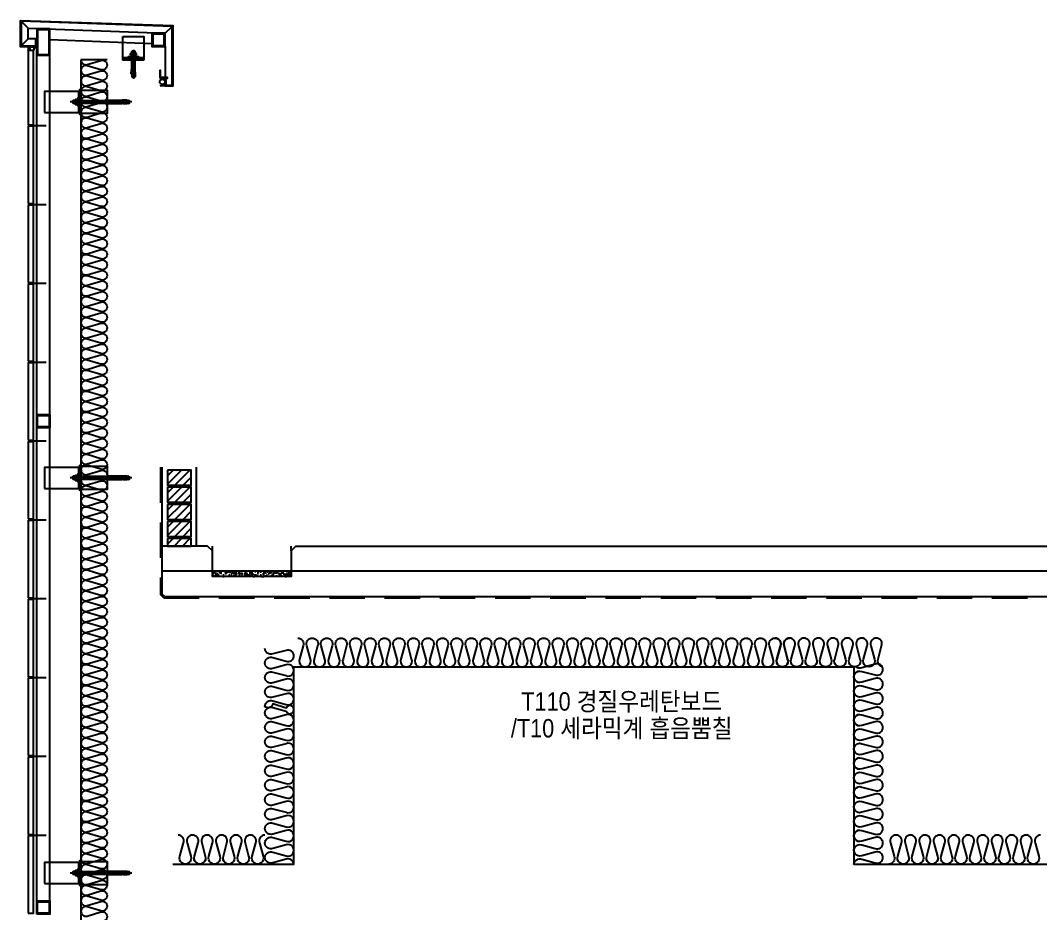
# Model space of a CAD drawing. Header units: millimetres. Extents: x 17311 to 801382, y -242618 to -104888.
# Drawn here: x 495181 to 499061, y -196028 to -192629 of the extents above; entities that cross this region are included whole.
import ezdxf
from ezdxf.enums import TextEntityAlignment as Align

# ---------------------------------------------------------------- set-up
doc = ezdxf.new("R2010")
doc.units = ezdxf.units.MM
doc.header["$LTSCALE"] = 250
doc.linetypes.add('HID', pattern=[2.8, 1.8, -1])
for name, color, linetype in [('A-ETC-8', 8, 'Continuous'), ('A-FIN', 6, 'Continuous'), ('A-FIN-8', 8, 'Continuous'), ('A-FIN-9', 7, 'Continuous'), ('A-HAT', 252, 'Continuous'), ('A-HAT-9', 9, 'Continuous'), ('A-HAT-WIREMESH', 9, 'g_mesh'), ('A-WALL', 3, 'Continuous'), ('A-WP', 1, 'HID'), ('ISL', 251, 'Continuous')]:
    doc.layers.add(name, color=color, linetype=linetype)
doc.layers.add('NOPLOT', color=191, linetype='Continuous', plot=False)
doc.layers.add('NOPLOT-단열', color=225, linetype='Continuous', plot=False)
doc.styles.add('Gdim', font='')
doc.styles.get('Gdim').set_extended_font_data('Dotum')
doc.linetypes.add('g_mesh', pattern='A,10,-0.8,["X",Gdim,S=0.6,R=0,X=-0.15,Y=-0.3],-0.8', length=11.6)

# ---------------------------------------------------------------- blocks, each defined once
blk = doc.blocks.new('A$C17189e19')
at = {"layer": 'A-HAT-9'}
h = blk.add_hatch(dxfattribs=at)
h.set_pattern_fill('AR-SAND', color=256, scale=0.3)
h.set_pattern_definition([(37.5, (-113396.389, 321843.363), (-0.4800094, 14.6823971), [0, -11.5824, 0, -12.954, 0, -12.3825]), (7.5, (-113396.389, 321843.363), (13.4856985, 21.504753), [0, -6.2484, 0, -10.4394, 0, -4.0005]), (327.5, (-113405.761, 321843.363), (23.7297711, 0.04311554), [0, -3.81, 0, -13.716, 0, -17.907]), (317.5, (-113405.761, 321843.363), (22.9066936, 6.6878797), [0, -1.905, 0, -8.9916, 0, -10.287])])
h.paths.add_polyline_path([(0, -96), (300, -96), (300, -116), (0, -116)])
at = {"layer": 'A-FIN'}
for points in [[(-18, 0), (0, -18), (0, -116), (300, -116), (300, -18), (318, 0)], [(0, -96), (300, -96)]]:
    blk.add_lwpolyline(points, dxfattribs=at)
at = {"layer": 'NOPLOT'}
for p, q in [((0, -18), (0, 0)), ((300, -18), (300, 0))]:
    blk.add_line(p, q, dxfattribs=at)
blk = doc.blocks.new('너트 M12')
for p, q in [((-9, 0), (9, 0)), ((-9.5, -9), (-9.5, -0.5)), ((9, -9.5), (-9, -9.5)), ((0, -8.3), (0, -1.2)), ((9.5, -0.5), (9.5, -9))]:
    blk.add_line(p, q)
for centre, start, end in [((-9, -0.5), 90, 180), ((-9, -9), 180, 270), ((9, -0.5), 0, 90), ((9, -9), 270, 0)]:
    blk.add_arc(centre, 0.5, start, end)
at = {"extrusion": (0, 0, -1)}
for centre, major_axis, ratio, start_param, end_param in [((-4.8, -0.9), (-4.75, 0.31), 0.185359, -0.024388, 3.141593), ((4.8, -0.9), (4.75, 0.31), 0.185108, 3.141593, 6.30754), ((-4.8, -8.6), (4.75, 0.31), 0.187111, 0, 3.166211), ((4.8, -8.6), (-4.75, 0.31), 0.185991, 3.117121, 6.283185)]:
    blk.add_ellipse(centre, major_axis=major_axis, ratio=ratio, start_param=start_param, end_param=end_param, dxfattribs=at)
blk = doc.blocks.new('A$C72d8c3b6')
at = {"layer": 'A-ETC-8'}
for p, q in [((94, 0), (-141, 0)), ((-131, 4.5), (-129.5, 6)), ((-121, 4.5), (-131, 4.5)), ((-131, -4.5), (-131, 4.5)), ((-121, 6), (-129.5, 6)), ((-129.5, -6), (-129.5, 6)), ((0, 6), (-109.5, 6)), ((0, 6), (54, 6)), ((54, -6), (54, 6)), ((54, 6), (57, 6)), ((57, -6), (57, 6)), ((71, 4.5), (57, 4.5)), ((57.6, 6.2), (57.6, -6.2)), ((60.6, 6.2), (57.6, 6.2)), ((60.6, 6.2), (75.6, 6.2)), ((61.6, -2), (61.6, 2)), ((65.6, 1.5), (65.6, 2)), ((66.1, 1), (72.7, 1)), ((71, 4.5), (82, 6)), ((76.1, 2.7), (74.3, 1.5)), ((76.6, 5.2), (76.6, 3.5)), ((82, 6), (82.5, 6)), ((84, 4.5), (84, -4.5)), ((-120.8, -4.5), (-131, -4.5)), ((-131, -4.5), (-129.5, -6)), ((-121, -6), (-129.5, -6)), ((-109.5, -6), (0, -6)), ((54, -6), (0, -6)), ((57, -6), (54, -6)), ((71, -4.5), (57, -4.5)), ((60.6, -6.2), (57.6, -6.2)), ((75.6, -6.2), (60.6, -6.2)), ((65.6, -2), (65.6, -1.5)), ((66.1, -1), (72.7, -1)), ((82, -6), (71, -4.5)), ((76.1, -2.7), (74.3, -1.5)), ((76.6, -3.5), (76.6, -5.2)), ((82.5, -6), (82, -6))]:
    blk.add_line(p, q, dxfattribs=at)
for points in [[(-238.5, 40), (-103.5, 40), (-103.5, -40), (-238.5, -40)], [(-103.5, -40), (-109.5, -40), (-109.5, 40), (-103.5, 40)], [(-100, 44.5), (-100, -44.5), (0, -44.5), (0, 44.5)], [(-109.5, 15), (-109.5, -15), (-111.5, -15), (-111.5, 15)]]:
    blk.add_lwpolyline(points, close=True, dxfattribs=at)
blk.add_lwpolyline([(-103.5, 47.5), (-103.5, -47.5, 0.414214), (-102.5, -48.5), (-100, -48.5), (-100, 48.5), (-102.5, 48.5, 0.414214)], format="xyb", close=True, dxfattribs=at)
for centre, radius, start, end in [((63.6, 2), 2, 90, 180), ((63.6, 2), 2, 0, 90), ((66.1, 1.5), 0.5, 180, 270), ((72.7, 4), 3, 270, 303.6901), ((75.6, 5.2), 1, 0, 90), ((75.6, 3.5), 1, 303.6901, 0), ((82.5, 4.5), 1.5, 0, 90), ((63.6, -2), 2, 180, 270), ((63.6, -2), 2, 270, 0), ((66.1, -1.5), 0.5, 90, 180), ((72.7, -4), 3, 56.3099, 90), ((75.6, -5.2), 1, 270, 0), ((75.6, -3.5), 1, 0, 56.3099), ((82.5, -4.5), 1.5, 270, 0)]:
    blk.add_arc(centre, radius, start, end, dxfattribs=at)
at = {"layer": 'A-ETC-8', "rotation": 270}
blk.add_blockref('너트 M12', (-111.5, 0), dxfattribs=at)
blk = doc.blocks.new('A$Cae507117')
at = {"layer": 'A-ETC-8'}
for points in [[(-50, 0), (-50, -50), (0, -50), (0, 0)], [(-46.8, -3.2), (-46.8, -46.8), (-3.2, -46.8), (-3.2, -3.2)]]:
    blk.add_lwpolyline(points, close=True, dxfattribs=at)
blk = doc.blocks.new('A$C229340cb')
at = {"layer": 'A-FIN'}
blk.add_lwpolyline([(-67.9, 3), (-47.9, 3), (-47.9, 297), (-67.9, 297)], close=True, dxfattribs=at)
at = {"layer": 'NOPLOT'}
for p, q in [((-67.9, 300), (0, 300)), ((-67.9, 0), (0, 0))]:
    blk.add_line(p, q, dxfattribs=at)
blk = doc.blocks.new('M12-STUD ANCHOR')
at = {"layer": 'A-ETC-8'}
for p, q in [((17.8, 33.7), (17.8, 40.7)), ((28.7, 42.2), (19.2, 42.2)), ((22.7, 48), (23.9, 49.2)), ((34.7, 48), (22.7, 48)), ((22.7, -20.8), (22.7, 48)), ((23.3, 33.7), (23.3, 40.7)), ((33.5, 49.2), (23.9, 49.2)), ((23.9, -20.8), (23.9, 49.2)), ((28.7, 54.2), (28.7, -55.8)), ((28.7, 42.2), (38.2, 42.2)), ((33.5, 49.2), (34.7, 48)), ((33.5, -20.8), (33.5, 49.2)), ((34.2, 33.7), (34.2, 40.7)), ((34.7, -20.8), (34.7, 48)), ((39.7, 33.7), (39.7, 40.7)), ((28.2, 30.2), (18, 31.2)), ((18, 28.2), (18, 31.2)), ((18, 31.2), (29.2, 31.2)), ((28.2, 27.2), (18, 28.2)), ((28.7, 32.2), (19.2, 32.2)), ((28.2, 27.2), (28.2, 30.2)), ((39.5, 28.2), (28.2, 28.2)), ((28.7, 32.2), (38.2, 32.2)), ((29.2, 29.2), (29.2, 32.2)), ((39.5, 31.2), (29.2, 32.2)), ((39.5, 28.2), (29.2, 29.2)), ((39.5, 28.2), (39.5, 31.2)), ((20.5, -38.8), (21.7, -20.8)), ((28.7, -38.8), (20.5, -38.8)), ((21.7, -20.8), (24.3, -20.8)), ((22.7, -18.4), (34.7, -18.4)), ((22.7, -38.8), (22.7, -48.4)), ((28.7, -20.8), (24.8, -20.8)), ((25.8, -32.3), (32, -26.1)), ((26.2, -32.6), (32.3, -26.5)), ((31.1, -35.9), (27.5, -35.9)), ((31.1, -36.4), (27.5, -36.4)), ((35.7, -20.8), (28.7, -20.8)), ((31.1, -38.8), (28.7, -38.8)), ((32.3, -38.8), (36.9, -38.8)), ((34.7, -38.8), (34.7, -48.4)), ((36.9, -38.8), (35.7, -20.8)), ((22.7, -41.2), (34.7, -41.2)), ((22.7, -42.4), (34.7, -42.4)), ((22.7, -48.4), (28.7, -48.4)), ((28.7, -50.8), (22.7, -48.4)), ((28.7, -50.8), (34.7, -48.4)), ((34.7, -48.4), (28.7, -48.4))]:
    blk.add_line(p, q, dxfattribs=at)
for centre, radius, start, end in [((19.2, 40.7), 1.47, 90, 180), ((21.8, 40.7), 1.47, 360, 90), ((24.7, 40.7), 1.47, 90, 180), ((32.8, 40.7), 1.47, 360, 90), ((35.7, 40.7), 1.47, 90, 180), ((38.2, 40.7), 1.47, 360, 90), ((19.2, 33.7), 1.47, 180, 270), ((21.8, 33.7), 1.47, 270, 360), ((24.7, 33.7), 1.47, 180, 270), ((32.8, 33.7), 1.47, 270, 360), ((35.7, 33.7), 1.47, 180, 270), ((38.2, 33.7), 1.47, 270, 360), ((27.7, -21.9), 3.6, 161.9622, 315), ((27.7, -21.9), 3.12, 159.0667, 315), ((27.5, -34), 2.4, 135, 270), ((27.5, -34), 1.92, 135, 270), ((31.1, -25.3), 1.68, 315, 135), ((31.1, -25.3), 1.2, 315, 135), ((31.1, -37.6), 1.68, 314.4153, 90), ((31.1, -37.6), 1.2, 270, 90)]:
    blk.add_arc(centre, radius, start, end, dxfattribs=at)
blk = doc.blocks.new('A$C7453124a')
at = {"layer": 'A-ETC-8'}
for points in [[(-40, 88.4), (40, 88.4), (40, 0), (-40, 0)], [(-40, 8), (-40, 0), (40, 0), (40, 8)], [(-20, 8), (20, 8), (20, 12), (-20, 12)]]:
    blk.add_lwpolyline(points, close=True, dxfattribs=at)
blk.add_blockref('M12-STUD ANCHOR', (-28.7, -16.2), dxfattribs=at)
blk = doc.blocks.new('A$Ce71d9b01')
at = {"layer": 'A-ETC-8'}
for p, q in [((-20, 85.7), (-47, 111.9)), ((500, 65.9), (527, 92)), ((-47, 18), (-20, 45)), ((9, 18), (9, 45)), ((500, 15.9), (500, -102))]:
    blk.add_line(p, q, dxfattribs=at)
at = {"layer": 'A-ETC-8', "elevation": 0}
for points in [[(-20, 85.7), (500, 65.9)], [(9, 45), (-20, 45), (-20, 85.7)], [(62, 42.3), (450, 27.7)]]:
    blk.add_lwpolyline(points, dxfattribs=at)
for points in [[(12, 82.3), (12, -17.7), (62, -17.7), (62, 82.3)], [(15.2, 79.1), (15.2, -14.5), (58.8, -14.5), (58.8, 79.1)], [(480, -105), (510, -105), (510, -102), (483, -102), (483, -75), (480, -75)]]:
    blk.add_lwpolyline(points, close=True, dxfattribs=at)
at = {"layer": 'A-ETC-8'}
blk.add_arc((490, -198.7), 64.5, 81.0843, 98.9157, dxfattribs=at)
blk.add_ellipse((490, -118.5), major_axis=(0, 10), ratio=0.999542, dxfattribs=at)
at = {"layer": 'A-FIN-9', "elevation": 0}
blk.add_lwpolyline([(9, 7.8), (9, 15), (-50, 15), (-50, 115), (530, 95), (530, -135), (500, -135), (500, -108), (488, -108), (488, -105), (503, -105), (503, -132), (527, -132), (527, 92.1), (-47, 111.9), (-47, 18), (12, 18), (12, 7.8)], close=True, dxfattribs=at)
at = {"layer": 'A-ETC-8'}
for name, p in [('A$C7453124a', (380, -35)), ('A$Cae507117', (500, 65.9))]:
    blk.add_blockref(name, p, dxfattribs=at)
blk = doc.blocks.new('A$C632c858f')
at = {"layer": 'A-ETC-8'}
blk.add_arc((-2.8, 0), 24, 341.8248, 18.1752, dxfattribs=at)
blk.add_ellipse((34, 0), major_axis=(7.59, 0), ratio=0.987937, dxfattribs=at)

msp = doc.modelspace()

# ---------------------------------------------------------------- hatches: boundary and pattern name
at = {"layer": 'A-HAT', "lineweight": -3}
h = msp.add_hatch(dxfattribs=at)
h.set_pattern_fill('ANSI31', color=256, scale=7, style=0)
h.set_pattern_definition([(45, (412654.687, -192019.358), (-15.715448, 15.715448), [])])
h.paths.add_polyline_path([(495830.7, -194341), (495740.7, -194341), (495740.7, -194398), (495830.7, -194398)])
h = msp.add_hatch(dxfattribs=at)
h.set_pattern_fill('ANSI31', color=256, scale=7, style=0)
h.set_pattern_definition([(45, (412654.687, -192084.358), (-15.715448, 15.715448), [])])
h.paths.add_polyline_path([(495830.7, -194406), (495740.7, -194406), (495740.7, -194463), (495830.7, -194463)])
h = msp.add_hatch(dxfattribs=at)
h.set_pattern_fill('ANSI31', color=256, scale=7, style=0)
h.set_pattern_definition([(45, (412654.687, -192149.358), (-15.715448, 15.715448), [])])
h.paths.add_polyline_path([(495830.7, -194471), (495740.7, -194471), (495740.7, -194528), (495830.7, -194528)])
h = msp.add_hatch(dxfattribs=at)
h.set_pattern_fill('ANSI31', color=256, scale=7, style=0)
h.set_pattern_definition([(45, (412654.687, -192214.358), (-15.715448, 15.715448), [])])
h.paths.add_polyline_path([(495830.7, -194536), (495740.7, -194536), (495740.7, -194593), (495830.7, -194593)])
h = msp.add_hatch(dxfattribs=at)
h.set_pattern_fill('ANSI31', color=256, scale=7, style=0)
h.set_pattern_definition([(45, (412654.687, -192279.358), (-15.715448, 15.715448), [])])
h.paths.add_polyline_path([(495740.7, -194629.5), (495830.7, -194629.5), (495830.7, -194601), (495740.7, -194601)])

# ---------------------------------------------------------------- linework, layer by layer
at = {"layer": 'A-ETC-8'}
for p, q in [((495242.7, -195979.5), (495242.7, -192702.2, 0)), ((495292.7, -195979.5), (495292.7, -192702.7, 0))]:
    msp.add_line(p, q, dxfattribs=at)
at = {"layer": 'A-FIN'}
for p, q in [((495850.7, -194629.5), (495850.7, -194329.5)), ((495892.7, -194629.5), (495718.7, -194629.5)), ((496228.7, -194629.5), (514732.7, -194629.5))]:
    msp.add_line(p, q, dxfattribs=at)
at = {"layer": 'A-FIN', "elevation": 0}
for points in [[(495210.7, -193026.5), (495230.7, -193026.5), (495230.7, -192744.5), (495210.7, -192744.5)], [(495210.7, -196026.5), (495230.7, -196026.5), (495230.7, -195732.5), (495210.7, -195732.5)]]:
    msp.add_lwpolyline(points, close=True, dxfattribs=at)
at = {"layer": 'A-FIN-8'}
for p, q in [((495718.7, -194329.5), (495718.7, -194811.3)), ((495728.9, -194821.5), (495718.7, -194811.3)), ((495728.9, -194821.5), (515192.4, -194821.5))]:
    msp.add_line(p, q, dxfattribs=at)
at = {"layer": 'A-HAT-WIREMESH', "ltscale": 0.6}
msp.add_line((515202.7, -194725.5), (495718.7, -194725.5), dxfattribs=at)
at = {"layer": 'A-WALL', "elevation": 0}
for points in [[(495740.7, -194341), (495740.7, -194398), (495830.7, -194398), (495830.7, -194341)], [(495740.7, -194406), (495740.7, -194463), (495830.7, -194463), (495830.7, -194406)], [(495740.7, -194471), (495740.7, -194528), (495830.7, -194528), (495830.7, -194471)], [(495740.7, -194536), (495740.7, -194593), (495830.7, -194593), (495830.7, -194536)], [(495740.7, -194601), (495740.7, -194629.5), (495830.7, -194629.5), (495830.7, -194601)]]:
    msp.add_lwpolyline(points, close=True, dxfattribs=at)
at = {"layer": 'A-WP', "ltscale": 0.3}
for p, q in [((495713.7, -194329.5), (495713.7, -194814.3)), ((495725.8, -194826.5), (495713.7, -194814.3)), ((495725.8, -194826.5), (515195.5, -194826.5))]:
    msp.add_line(p, q, dxfattribs=at)
at = {"layer": 'ISL'}
for p, q in [((495510.7, -192779.5), (495410.7, -192779.5)), ((495410.7, -192779.5), (495410.7, -196849.5))]:
    msp.add_line(p, q, dxfattribs=at)
for points in [[(495410.7, -192779.5, 0.509267), (495434.9, -192797.2), (495486.4, -192781.8, -1.372593), (495486.4, -192817.2), (495434.9, -192801.8, 0.509267), (495410.7, -192819.5, 0.509267), (495434.9, -192837.2), (495486.4, -192821.8, -1.372593), (495486.4, -192857.2), (495434.9, -192841.8, 0.509267), (495410.7, -192859.5, 0.509267), (495434.9, -192877.2), (495486.4, -192861.8, -1.372593), (495486.4, -192897.2), (495434.9, -192881.8, 0.509267), (495410.7, -192899.5, 0.509267), (495434.9, -192917.2), (495486.4, -192901.8, -1.372593), (495486.4, -192937.2), (495434.9, -192921.8, 0.509267), (495410.7, -192939.5, 0.509267), (495434.9, -192957.2), (495486.4, -192941.8, -1.372593), (495486.4, -192977.2), (495434.9, -192961.8, 0.509267), (495410.7, -192979.5, 0.509267), (495434.9, -192997.2), (495486.4, -192981.8, -1.372593), (495486.4, -193017.2), (495434.9, -193001.8, 0.509267), (495410.7, -193019.5, 0.509267), (495434.9, -193037.2), (495486.4, -193021.8, -1.372593), (495486.4, -193057.2), (495434.9, -193041.8, 0.509267), (495410.7, -193059.5, 0.509267), (495434.9, -193077.2), (495486.4, -193061.8, -1.372593), (495486.4, -193097.2), (495434.9, -193081.8, 0.509267), (495410.7, -193099.5, 0.509267), (495434.9, -193117.2), (495486.4, -193101.8, -1.372593), (495486.4, -193137.2), (495434.9, -193121.8, 0.509267), (495410.7, -193139.5, 0.509267), (495434.9, -193157.2), (495486.4, -193141.8, -1.372593), (495486.4, -193177.2), (495434.9, -193161.8, 0.509267), (495410.7, -193179.5, 0.509267), (495434.9, -193197.2), (495486.4, -193181.8, -1.372593), (495486.4, -193217.2), (495434.9, -193201.8, 0.509267), (495410.7, -193219.5, 0.509267), (495434.9, -193237.2), (495486.4, -193221.8, -1.372593), (495486.4, -193257.2), (495434.9, -193241.8, 0.509267), (495410.7, -193259.5, 0.509267), (495434.9, -193277.2), (495486.4, -193261.8, -1.372593), (495486.4, -193297.2), (495434.9, -193281.8, 0.509267), (495410.7, -193299.5, 0.509267), (495434.9, -193317.2), (495486.4, -193301.8, -1.372593), (495486.4, -193337.2), (495434.9, -193321.8, 0.509267), (495410.7, -193339.5, 0.509267), (495434.9, -193357.2), (495486.4, -193341.8, -1.372593), (495486.4, -193377.2), (495434.9, -193361.8, 0.509267), (495410.7, -193379.5, 0.509267), (495434.9, -193397.2), (495486.4, -193381.8, -1.372593), (495486.4, -193417.2), (495434.9, -193401.8, 0.509267), (495410.7, -193419.5, 0.509267), (495434.9, -193437.2), (495486.4, -193421.8, -1.372593), (495486.4, -193457.2), (495434.9, -193441.8, 0.509267), (495410.7, -193459.5, 0.509267), (495434.9, -193477.2), (495486.4, -193461.8, -1.372593), (495486.4, -193497.2), (495434.9, -193481.8, 0.509267), (495410.7, -193499.5, 0.509267), (495434.9, -193517.2), (495486.4, -193501.8, -1.372593), (495486.4, -193537.2), (495434.9, -193521.8, 0.509267), (495410.7, -193539.5, 0.509267), (495434.9, -193557.2), (495486.4, -193541.8, -1.372593), (495486.4, -193577.2), (495434.9, -193561.8, 0.509267), (495410.7, -193579.5, 0.509267), (495434.9, -193597.2), (495486.4, -193581.8, -1.372593), (495486.4, -193617.2), (495434.9, -193601.8, 0.509267), (495410.7, -193619.5, 0.509267), (495434.9, -193637.2), (495486.4, -193621.8, -1.372593), (495486.4, -193657.2), (495434.9, -193641.8, 0.509267), (495410.7, -193659.5, 0.509267), (495434.9, -193677.2), (495486.4, -193661.8, -1.372593), (495486.4, -193697.2), (495434.9, -193681.8, 0.509267), (495410.7, -193699.5, 0.509267), (495434.9, -193717.2), (495486.4, -193701.8, -1.372593), (495486.4, -193737.2), (495434.9, -193721.8, 0.509267), (495410.7, -193739.5, 0.509267), (495434.9, -193757.2), (495486.4, -193741.8, -1.372593), (495486.4, -193777.2), (495434.9, -193761.8, 0.509267), (495410.7, -193779.5, 0.509267), (495434.9, -193797.2), (495486.4, -193781.8, -1.372593), (495486.4, -193817.2), (495434.9, -193801.8, 0.509267), (495410.7, -193819.5, 0.509267), (495434.9, -193837.2), (495486.4, -193821.8, -1.372593), (495486.4, -193857.2), (495434.9, -193841.8, 0.509267), (495410.7, -193859.5, 0.509267), (495434.9, -193877.2), (495486.4, -193861.8, -1.372593), (495486.4, -193897.2), (495434.9, -193881.8, 0.509267), (495410.7, -193899.5, 0.509267), (495434.9, -193917.2), (495486.4, -193901.8, -1.372593), (495486.4, -193937.2), (495434.9, -193921.8, 0.509267), (495410.7, -193939.5, 0.509267), (495434.9, -193957.2), (495486.4, -193941.8, -1.372593), (495486.4, -193977.2), (495434.9, -193961.8, 0.509267), (495410.7, -193979.5, 0.509267), (495434.9, -193997.2), (495486.4, -193981.8, -1.372593), (495486.4, -194017.2), (495434.9, -194001.8, 0.509267), (495410.7, -194019.5, 0.509267), (495434.9, -194037.2), (495486.4, -194021.8, -1.372593), (495486.4, -194057.2), (495434.9, -194041.8, 0.509267), (495410.7, -194059.5, 0.509267), (495434.9, -194077.2), (495486.4, -194061.8, -1.372593), (495486.4, -194097.2), (495434.9, -194081.8, 0.509267), (495410.7, -194099.5, 0.509267), (495434.9, -194117.2), (495486.4, -194101.8, -1.372593), (495486.4, -194137.2), (495434.9, -194121.8, 0.509267), (495410.7, -194139.5, 0.509267), (495434.9, -194157.2), (495486.4, -194141.8, -1.372593), (495486.4, -194177.2), (495434.9, -194161.8, 0.509267), (495410.7, -194179.5, 0.509267), (495434.9, -194197.2), (495486.4, -194181.8, -1.372593), (495486.4, -194217.2), (495434.9, -194201.8, 0.509267), (495410.7, -194219.5, 0.509267), (495434.9, -194237.2), (495486.4, -194221.8, -1.372593), (495486.4, -194257.2), (495434.9, -194241.8, 0.509267), (495410.7, -194259.5, 0.509267), (495434.9, -194277.2), (495486.4, -194261.8, -1.372593), (495486.4, -194297.2), (495434.9, -194281.8, 0.509267), (495410.7, -194299.5, 0.509267), (495434.9, -194317.2), (495486.4, -194301.8, -1.372593), (495486.4, -194337.2), (495434.9, -194321.8, 0.509267), (495410.7, -194339.5, 0.509267), (495434.9, -194357.2), (495486.4, -194341.8, -1.372593), (495486.4, -194377.2), (495434.9, -194361.8, 0.509267), (495410.7, -194379.5, 0.509267), (495434.9, -194397.2), (495486.4, -194381.8, -1.372593), (495486.4, -194417.2), (495434.9, -194401.8, 0.509267), (495410.7, -194419.5, 0.509267), (495434.9, -194437.2), (495486.4, -194421.8, -1.372593), (495486.4, -194457.2), (495434.9, -194441.8, 0.509267), (495410.7, -194459.5, 0.509267), (495434.9, -194477.2), (495486.4, -194461.8, -1.372593), (495486.4, -194497.2), (495434.9, -194481.8, 0.509267), (495410.7, -194499.5, 0.509267), (495434.9, -194517.2), (495486.4, -194501.8, -1.372593), (495486.4, -194537.2), (495434.9, -194521.8, 0.509267), (495410.7, -194539.5, 0.509267), (495434.9, -194557.2), (495486.4, -194541.8, -1.372593), (495486.4, -194577.2), (495434.9, -194561.8, 0.509267), (495410.7, -194579.5, 0.509267), (495434.9, -194597.2), (495486.4, -194581.8, -1.372593), (495486.4, -194617.2), (495434.9, -194601.8, 0.509267), (495410.7, -194619.5, 0.509267), (495434.9, -194637.2), (495486.4, -194621.8, -1.372593), (495486.4, -194657.2), (495434.9, -194641.8, 0.509267), (495410.7, -194659.5, 0.509267), (495434.9, -194677.2), (495486.4, -194661.8, -1.372593), (495486.4, -194697.2), (495434.9, -194681.8, 0.509267), (495410.7, -194699.5, 0.509267), (495434.9, -194717.2), (495486.4, -194701.8, -1.372593), (495486.4, -194737.2), (495434.9, -194721.8, 0.509267), (495410.7, -194739.5, 0.509267), (495434.9, -194757.2), (495486.4, -194741.8, -1.372593), (495486.4, -194777.2), (495434.9, -194761.8, 0.509267), (495410.7, -194779.5, 0.509267), (495434.9, -194797.2), (495486.4, -194781.8, -1.372593), (495486.4, -194817.2), (495434.9, -194801.8, 0.509267), (495410.7, -194819.5, 0.509267), (495434.9, -194837.2), (495486.4, -194821.8, -1.372593), (495486.4, -194857.2), (495434.9, -194841.8, 0.509267), (495410.7, -194859.5, 0.509267), (495434.9, -194877.2), (495486.4, -194861.8, -1.372593), (495486.4, -194897.2), (495434.9, -194881.8, 0.509267), (495410.7, -194899.5, 0.509267), (495434.9, -194917.2), (495486.4, -194901.8, -1.372593), (495486.4, -194937.2), (495434.9, -194921.8, 0.509267), (495410.7, -194939.5, 0.509267), (495434.9, -194957.2), (495486.4, -194941.8, -1.372593), (495486.4, -194977.2), (495434.9, -194961.8, 0.509267), (495410.7, -194979.5, 0.509267), (495434.9, -194997.2), (495486.4, -194981.8, -1.372593), (495486.4, -195017.2), (495434.9, -195001.8, 0.509267), (495410.7, -195019.5, 0.509267), (495434.9, -195037.2), (495486.4, -195021.8, -1.372593), (495486.4, -195057.2), (495434.9, -195041.8, 0.509267), (495410.7, -195059.5, 0.509267), (495434.9, -195077.2), (495486.4, -195061.8, -1.372593), (495486.4, -195097.2), (495434.9, -195081.8, 0.509267), (495410.7, -195099.5, 0.509267), (495434.9, -195117.2), (495486.4, -195101.8, -1.372593), (495486.4, -195137.2), (495434.9, -195121.8, 0.509267), (495410.7, -195139.5, 0.509267), (495434.9, -195157.2), (495486.4, -195141.8, -1.372593), (495486.4, -195177.2), (495434.9, -195161.8, 0.509267), (495410.7, -195179.5, 0.509267), (495434.9, -195197.2), (495486.4, -195181.8, -1.372593), (495486.4, -195217.2), (495434.9, -195201.8, 0.509267), (495410.7, -195219.5, 0.509267), (495434.9, -195237.2), (495486.4, -195221.8, -1.372593), (495486.4, -195257.2), (495434.9, -195241.8, 0.509267), (495410.7, -195259.5, 0.509267), (495434.9, -195277.2), (495486.4, -195261.8, -1.372593), (495486.4, -195297.2), (495434.9, -195281.8, 0.509267), (495410.7, -195299.5, 0.509267), (495434.9, -195317.2), (495486.4, -195301.8, -1.372593), (495486.4, -195337.2), (495434.9, -195321.8, 0.509267), (495410.7, -195339.5, 0.509267), (495434.9, -195357.2), (495486.4, -195341.8, -1.372593), (495486.4, -195377.2), (495434.9, -195361.8, 0.509267), (495410.7, -195379.5, 0.509267), (495434.9, -195397.2), (495486.4, -195381.8, -1.372593), (495486.4, -195417.2), (495434.9, -195401.8, 0.509267), (495410.7, -195419.5, 0.509267), (495434.9, -195437.2), (495486.4, -195421.8, -1.372593), (495486.4, -195457.2), (495434.9, -195441.8, 0.509267), (495410.7, -195459.5, 0.509267), (495434.9, -195477.2), (495486.4, -195461.8, -1.372593), (495486.4, -195497.2), (495434.9, -195481.8, 0.509267), (495410.7, -195499.5, 0.509267), (495434.9, -195517.2), (495486.4, -195501.8, -1.372593), (495486.4, -195537.2), (495434.9, -195521.8, 0.509267), (495410.7, -195539.5, 0.509267), (495434.9, -195557.2), (495486.4, -195541.8, -1.372593), (495486.4, -195577.2), (495434.9, -195561.8, 0.509267), (495410.7, -195579.5, 0.509267), (495434.9, -195597.2), (495486.4, -195581.8, -1.372593), (495486.4, -195617.2), (495434.9, -195601.8, 0.509267), (495410.7, -195619.5, 0.509267), (495434.9, -195637.2), (495486.4, -195621.8, -1.372593), (495486.4, -195657.2), (495434.9, -195641.8, 0.509267), (495410.7, -195659.5, 0.509267), (495434.9, -195677.2), (495486.4, -195661.8, -1.372593), (495486.4, -195697.2), (495434.9, -195681.8, 0.509267), (495410.7, -195699.5, 0.509267), (495434.9, -195717.2), (495486.4, -195701.8, -1.372593), (495486.4, -195737.2), (495434.9, -195721.8, 0.509267), (495410.7, -195739.5, 0.509267), (495434.9, -195757.2), (495486.4, -195741.8, -1.372593), (495486.4, -195777.2), (495434.9, -195761.8, 0.509267), (495410.7, -195779.5, 0.509267), (495434.9, -195797.2), (495486.4, -195781.8, -1.372593), (495486.4, -195817.2), (495434.9, -195801.8, 0.509267), (495410.7, -195819.5, 0.509267), (495434.9, -195837.2), (495486.4, -195821.8, -1.372593), (495486.4, -195857.2), (495434.9, -195841.8, 0.509267), (495410.7, -195859.5, 0.509267), (495434.9, -195877.2), (495486.4, -195861.8, -1.372593), (495486.4, -195897.2), (495434.9, -195881.8, 0.509267), (495410.7, -195899.5, 0.509267), (495434.9, -195917.2), (495486.4, -195901.8, -1.372593), (495486.4, -195937.2), (495434.9, -195921.8, 0.509267), (495410.7, -195939.5, 0.509267), (495434.9, -195957.2), (495486.4, -195941.8, -1.372593), (495486.4, -195977.2), (495434.9, -195961.8, 0.509267), (495410.7, -195979.5, 0.509267), (495434.9, -195997.2), (495486.4, -195981.8, -1.372593), (495486.4, -196017.2), (495434.9, -196001.8, 0.509267), (495410.7, -196019.5, 0.509267), (495434.9, -196037.2), (495486.4, -196021.8, -1.372593), (495486.4, -196057.2)], [(496235.7, -194979.5, -0.524855), (496256.2, -195009.3), (496242.6, -195059.7, 1.449198), (496283.7, -195059.7), (496270.1, -195009.3, -0.524856), (496290.7, -194979.5, -0.524856), (496311.2, -195009.3), (496297.6, -195059.7, 1.449198), (496338.7, -195059.7), (496325.1, -195009.3, -0.524855), (496345.7, -194979.5, -0.524855), (496366.2, -195009.3), (496352.6, -195059.7, 1.449198), (496393.7, -195059.7), (496380.1, -195009.3, -0.524856), (496400.7, -194979.5, -0.524856), (496421.2, -195009.3), (496407.6, -195059.7, 1.449198), (496448.7, -195059.7), (496435.1, -195009.3, -0.524856), (496455.7, -194979.5, -0.524856), (496476.2, -195009.3), (496462.6, -195059.7, 1.449198), (496503.7, -195059.7), (496490.1, -195009.3, -0.524856), (496510.7, -194979.5, -0.524856), (496531.2, -195009.3), (496517.6, -195059.7, 1.449198), (496558.7, -195059.7), (496545.1, -195009.3, -0.524856), (496565.7, -194979.5, -0.524856), (496586.2, -195009.3), (496572.6, -195059.7, 1.449198), (496613.7, -195059.7), (496600.1, -195009.3, -0.524856), (496620.7, -194979.5, -0.524856), (496641.2, -195009.3), (496627.6, -195059.7, 1.449198), (496668.7, -195059.7), (496655.1, -195009.3, -0.524856), (496675.7, -194979.5, -0.524856), (496696.2, -195009.3), (496682.6, -195059.7, 1.449198), (496723.7, -195059.7), (496710.1, -195009.3, -0.524856), (496730.7, -194979.5, -0.524856), (496751.2, -195009.3), (496737.6, -195059.7, 1.449198), (496778.7, -195059.7), (496765.1, -195009.3, -0.524856), (496785.7, -194979.5, -0.524856), (496806.2, -195009.3), (496792.6, -195059.7, 0.524933), (496813.2, -195089.5, 0.524933), (496833.7, -195059.7), (496820.1, -195009.3, -0.524856), (496840.7, -194979.5, -0.524856), (496861.2, -195009.3), (496847.6, -195059.7, 1.449198), (496888.7, -195059.7), (496875.1, -195009.3, -0.524856), (496895.7, -194979.5, -0.524856), (496916.2, -195009.3), (496902.6, -195059.7, 1.449198), (496943.7, -195059.7), (496930.1, -195009.3, -0.524856), (496950.7, -194979.5, -0.524856), (496971.2, -195009.3), (496957.6, -195059.7, 1.449198), (496998.7, -195059.7), (496985.1, -195009.3, -0.524856), (497005.7, -194979.5, -0.524856), (497026.2, -195009.3), (497012.6, -195059.7, 1.449198), (497053.7, -195059.7), (497040.1, -195009.3, -0.524856), (497060.7, -194979.5, -0.524856), (497081.2, -195009.3), (497067.6, -195059.7, 1.449198), (497108.7, -195059.7), (497095.1, -195009.3, -0.524856), (497115.7, -194979.5, -0.524856), (497136.2, -195009.3), (497122.6, -195059.7, 1.449198), (497163.7, -195059.7), (497150.1, -195009.3, -0.524856), (497170.7, -194979.5, -0.524856), (497191.2, -195009.3), (497177.6, -195059.7, 1.449198), (497218.7, -195059.7), (497205.1, -195009.3, -0.524856), (497225.7, -194979.5, -0.524856), (497246.2, -195009.3), (497232.6, -195059.7, 1.449198), (497273.7, -195059.7), (497260.1, -195009.3, -0.524856), (497280.7, -194979.5, -0.524856), (497301.2, -195009.3), (497287.6, -195059.7, 1.449198), (497328.7, -195059.7), (497315.1, -195009.3, -0.524856), (497335.7, -194979.5, -0.524856), (497356.2, -195009.3), (497342.6, -195059.7, 1.449198), (497383.7, -195059.7), (497370.1, -195009.3, -0.524856), (497390.7, -194979.5, -0.524856), (497411.2, -195009.3), (497397.6, -195059.7, 1.449198), (497438.7, -195059.7), (497425.1, -195009.3, -0.524856), (497445.7, -194979.5, -0.524856), (497466.2, -195009.3), (497452.6, -195059.7, 1.449198), (497493.7, -195059.7), (497480.1, -195009.3, -0.524856), (497500.7, -194979.5, -0.524856), (497521.2, -195009.3), (497507.6, -195059.7, 1.449198), (497548.7, -195059.7), (497535.1, -195009.3, -0.524856), (497555.7, -194979.5, -0.524856), (497576.2, -195009.3), (497562.6, -195059.7, 1.449198), (497603.7, -195059.7), (497590.1, -195009.3, -0.524856), (497610.7, -194979.5, -0.524856), (497631.2, -195009.3), (497617.6, -195059.7, 1.449198), (497658.7, -195059.7), (497645.1, -195009.3, -0.524856), (497665.7, -194979.5, -0.524856), (497686.2, -195009.3), (497672.6, -195059.7, 1.449198), (497713.7, -195059.7), (497700.1, -195009.3, -0.524856), (497720.7, -194979.5, -0.524856), (497741.2, -195009.3), (497727.6, -195059.7, 1.449198), (497768.7, -195059.7), (497755.1, -195009.3, -0.524856), (497775.7, -194979.5, -0.524856), (497796.2, -195009.3), (497782.6, -195059.7, 1.449198), (497823.7, -195059.7), (497810.1, -195009.3, -0.524856), (497830.7, -194979.5, -0.524856), (497851.2, -195009.3), (497837.6, -195059.7, 1.449198), (497878.7, -195059.7), (497865.1, -195009.3, -0.524856), (497885.7, -194979.5, -0.524856), (497906.2, -195009.3), (497892.6, -195059.7, 1.449198), (497933.7, -195059.7), (497920.1, -195009.3, -0.524856), (497940.7, -194979.5, -0.524856), (497961.2, -195009.3), (497947.6, -195059.7, 1.449198), (497988.7, -195059.7), (497975.1, -195009.3, -0.524856), (497995.7, -194979.5, -0.524856), (498016.2, -195009.3), (498002.6, -195059.7, 1.449198), (498043.7, -195059.7), (498030.1, -195009.3, -0.524856), (498050.7, -194979.5, -0.524856), (498071.2, -195009.3), (498057.6, -195059.7, 1.449198), (498098.7, -195059.7), (498085.1, -195009.3, -0.524856), (498105.7, -194979.5)], [(498460.7, -195089.3, -0.489145), (498442.6, -195059.7), (498456.2, -195009.3, 0.524856), (498435.7, -194979.5, 0.524856), (498415.1, -195009.3), (498428.7, -195059.7, -1.449198), (498387.6, -195059.7), (498401.2, -195009.3, 0.524856), (498380.7, -194979.5, 0.524856), (498360.1, -195009.3), (498373.7, -195059.7, -1.449198), (498332.6, -195059.7), (498346.2, -195009.3, 0.524856), (498325.7, -194979.5, 0.524856), (498305.1, -195009.3), (498318.7, -195059.7, -1.449198), (498277.6, -195059.7), (498291.2, -195009.3, 0.524856), (498270.7, -194979.5, 0.524856), (498250.1, -195009.3), (498263.7, -195059.7, -1.449198), (498222.6, -195059.7), (498236.2, -195009.3, 0.524856), (498215.7, -194979.5, 0.524856), (498195.1, -195009.3), (498208.7, -195059.7, -1.449198), (498167.6, -195059.7), (498181.2, -195009.3, 0.524856), (498160.7, -194979.5, 0.524856), (498140.1, -195009.3), (498153.7, -195059.7, -1.449198), (498112.6, -195059.7), (498126.2, -195009.3, 0.524856), (498105.7, -194979.5, 0.524856), (498085.1, -195009.3), (498098.7, -195059.7, -1.449198), (498057.6, -195059.7), (498071.2, -195009.3, 0.524856), (498050.7, -194979.5)], [(496220.5, -195839.5, 0.489145), (496190.9, -195821.4), (496140.5, -195835.1, -0.524856), (496110.7, -195814.5, -0.524856), (496140.5, -195793.9), (496190.9, -195807.6, 1.449198), (496190.9, -195766.4), (496140.5, -195780.1, -0.524856), (496110.7, -195759.5, -0.524856), (496140.5, -195738.9), (496190.9, -195752.6, 1.449198), (496190.9, -195711.4), (496140.5, -195725.1, -0.524856), (496110.7, -195704.5, -0.524856), (496140.5, -195683.9), (496190.9, -195697.6, 1.449198), (496190.9, -195656.4), (496140.5, -195670.1, -0.524856), (496110.7, -195649.5, -0.524856), (496140.5, -195628.9), (496190.9, -195642.6, 1.449198), (496190.9, -195601.4), (496140.5, -195615.1, -0.524856), (496110.7, -195594.5, -0.524856), (496140.5, -195573.9), (496190.9, -195587.6, 1.449198), (496190.9, -195546.4), (496140.5, -195560.1, -0.524856), (496110.7, -195539.5, -0.524856), (496140.5, -195518.9), (496190.9, -195532.6, 1.449198), (496190.9, -195491.4), (496140.5, -195505.1, -0.524856), (496110.7, -195484.5, -0.524856), (496140.5, -195463.9), (496190.9, -195477.6, 1.449198), (496190.9, -195436.4), (496140.5, -195450.1, -0.524856), (496110.7, -195429.5, -0.524856), (496140.5, -195408.9), (496190.9, -195422.6, 1.449198), (496190.9, -195381.4), (496140.5, -195395.1, -0.524856), (496110.7, -195374.5, -0.524856), (496140.5, -195353.9), (496190.9, -195367.6, 1.449198), (496190.9, -195326.4), (496140.5, -195340.1, -0.524856), (496110.7, -195319.5, -0.524856), (496140.5, -195298.9), (496190.9, -195312.6, 1.449198), (496190.9, -195271.4), (496140.5, -195285.1, -0.524856), (496110.7, -195264.5, -0.524856), (496140.5, -195243.9), (496190.9, -195257.6, 5.351885), (496190.9, -195246.4), (496140.5, -195230.1, -0.607988), (496110.7, -195239.5, -0.524856), (496140.5, -195218.9), (496190.9, -195232.6, 1.449198), (496190.9, -195191.4), (496140.5, -195205.1, -0.524856), (496110.7, -195184.5, -0.524856), (496140.5, -195163.9), (496190.9, -195177.6, 1.449198), (496190.9, -195136.4), (496140.5, -195150.1, -0.524856), (496110.7, -195129.5, -0.524856), (496140.5, -195108.9), (496190.9, -195122.6, 1.449198), (496190.9, -195081.4), (496140.5, -195095.1, -0.524856), (496110.7, -195074.5, -0.524856), (496140.5, -195053.9), (496190.9, -195067.6, 0.524933), (496220.7, -195047, 0.524933), (496190.9, -195026.4), (496140.5, -195040.1, -0.524854), (496110.7, -195019.5, -0.524854)], [(498350.8, -195839.5, -0.489145), (498380.5, -195821.4), (498430.9, -195835.1, 0.524856), (498460.7, -195814.5, 0.524856), (498430.9, -195793.9), (498380.5, -195807.6, -1.449198), (498380.5, -195766.4), (498430.9, -195780.1, 0.524856), (498460.7, -195759.5, 0.524856), (498430.9, -195738.9), (498380.5, -195752.6, -1.449198), (498380.5, -195711.4), (498430.9, -195725.1, 0.524856), (498460.7, -195704.5, 0.524856), (498430.9, -195683.9), (498380.5, -195697.6, -1.449198), (498380.5, -195656.4), (498430.9, -195670.1, 0.524856), (498460.7, -195649.5, 0.524856), (498430.9, -195628.9), (498380.5, -195642.6, -1.449198), (498380.5, -195601.4), (498430.9, -195615.1, 0.524856), (498460.7, -195594.5, 0.524856), (498430.9, -195573.9), (498380.5, -195587.6, -1.449198), (498380.5, -195546.4), (498430.9, -195560.1, 0.524856), (498460.7, -195539.5, 0.524856), (498430.9, -195518.9), (498380.5, -195532.6, -1.449198), (498380.5, -195491.4), (498430.9, -195505.1, 0.524856), (498460.7, -195484.5, 0.524856), (498430.9, -195463.9), (498380.5, -195477.6, -1.449198), (498380.5, -195436.4), (498430.9, -195450.1, 0.524856), (498460.7, -195429.5, 0.524856), (498430.9, -195408.9), (498380.5, -195422.6, -1.449198), (498380.5, -195381.4), (498430.9, -195395.1, 0.524856), (498460.7, -195374.5, 0.524856), (498430.9, -195353.9), (498380.5, -195367.6, -1.449198), (498380.5, -195326.4), (498430.9, -195340.1, 0.524856), (498460.7, -195319.5, 0.524856), (498430.9, -195298.9), (498380.5, -195312.6, -1.449198), (498380.5, -195271.4), (498430.9, -195285.1, 0.524856), (498460.7, -195264.5, 0.524856), (498430.9, -195243.9), (498380.5, -195257.6, -1.449198), (498380.5, -195216.4), (498430.9, -195230.1, 0.524856), (498460.7, -195209.5, 0.524856), (498430.9, -195188.9), (498380.5, -195202.6, -1.449198), (498380.5, -195161.4), (498430.9, -195175.1, 0.524856), (498460.7, -195154.5, 0.524856), (498430.9, -195133.9), (498380.5, -195147.6, -1.449198), (498380.5, -195106.4), (498430.9, -195120.1, 0.524856), (498460.7, -195099.5, 0.524856), (498430.9, -195078.9), (498380.5, -195092.6, -0.259058), (498359.3, -195089.5, -0.259058)], [(496110.7, -195729.5, 0.524856), (496090.1, -195759.3), (496103.7, -195809.7, -1.449198), (496062.6, -195809.7), (496076.2, -195759.3, 0.524856), (496055.7, -195729.5, 0.524856), (496035.1, -195759.3), (496048.7, -195809.7, -1.449198), (496007.6, -195809.7), (496021.2, -195759.3, 0.524856), (496000.7, -195729.5, 0.524856), (495980.1, -195759.3), (495993.7, -195809.7, -1.449198), (495952.6, -195809.7), (495966.2, -195759.3, 0.524856), (495945.7, -195729.5, 0.524856), (495925.1, -195759.3), (495938.7, -195809.7, -1.449198), (495897.6, -195809.7), (495911.2, -195759.3, 0.524856), (495890.7, -195729.5, 0.524856), (495870.1, -195759.3), (495883.7, -195809.7, -1.449198), (495842.6, -195809.7), (495856.2, -195759.3, 0.524856), (495835.7, -195729.5, 0.524856), (495815.1, -195759.3), (495828.7, -195809.7, -1.449198), (495787.6, -195809.7), (495801.2, -195759.3, 0.524856), (495780.7, -195729.5)], [(499060.7, -195729.5, 0.524856), (499040.1, -195759.3), (499053.7, -195809.7, -1.449198), (499012.6, -195809.7), (499026.2, -195759.3, 0.524856), (499005.7, -195729.5, 0.524856), (498985.1, -195759.3), (498998.7, -195809.7, -1.449198), (498957.6, -195809.7), (498971.2, -195759.3, 0.524856), (498950.7, -195729.5, 0.524856), (498930.1, -195759.3), (498943.7, -195809.7, -1.449198), (498902.6, -195809.7), (498916.2, -195759.3, 0.524856), (498895.7, -195729.5, 0.524856), (498875.1, -195759.3), (498888.7, -195809.7, -1.449198), (498847.6, -195809.7), (498861.2, -195759.3, 0.524856), (498840.7, -195729.5, 0.524856), (498820.1, -195759.3), (498833.7, -195809.7, -1.449198), (498792.6, -195809.7), (498806.2, -195759.3, 0.524856), (498785.7, -195729.5, 0.524856), (498765.1, -195759.3), (498778.7, -195809.7, -1.449198), (498737.6, -195809.7), (498751.2, -195759.3, 0.524856), (498730.7, -195729.5, 0.524856), (498710.1, -195759.3), (498723.7, -195809.7, -1.449198), (498682.6, -195809.7), (498696.2, -195759.3, 0.524856), (498675.7, -195729.5, 0.524856), (498655.1, -195759.3), (498668.7, -195809.7, -1.449198), (498627.6, -195809.7), (498641.2, -195759.3, 0.524856), (498620.7, -195729.5, 0.524856), (498600.1, -195759.3), (498613.7, -195809.7, -1.449198), (498572.6, -195809.7), (498586.2, -195759.3, 0.524856), (498565.7, -195729.5, 0.524856), (498545.1, -195759.3), (498558.7, -195809.7, -1.449198), (498517.6, -195809.7), (498531.2, -195759.3, 0.524856), (498510.7, -195729.5, 0.524856), (498490.1, -195759.3), (498503.7, -195809.7, -0.524951), (498483.2, -195839.5, -0.524951)]]:
    msp.add_lwpolyline(points, format="xyb", dxfattribs=at)
msp.add_lwpolyline([(495760.7, -195839.5), (496220.7, -195839.5), (496220.7, -195089.5), (498350.7, -195089.5), (498350.7, -195839.5), (499170.7, -195839.5), (499170.7, -195089.5), (501320.7, -195089.5), (501320.7, -195839.5), (502140.7, -195839.5), (502140.7, -195089.5), (505300.7, -195089.5), (505300.7, -195839.5), (506120.7, -195839.5), (506120.7, -195089.5), (508900.7, -195089.5), (508900.7, -195839.5), (509720.7, -195839.5), (509720.7, -195089.5), (512400.7, -195089.5), (512400.7, -195839.5), (512810.7, -195839.5)], dxfattribs=at)

# ---------------------------------------------------------------- block references
at = {"layer": 'A-ETC-8'}
msp.add_blockref('A$C632c858f', (495190.7, -192737, 0), dxfattribs=at)
at = {"layer": 'A-ETC-8', "xscale": -1, "rotation": 180}
for name, p in [('A$C72d8c3b6', (495510.7, -192939.7)), ('A$Cae507117', (495292.7, -194179.5)), ('A$C72d8c3b6', (495510.7, -194370.2)), ('A$C72d8c3b6', (495510.7, -195873.6)), ('A$Cae507117', (495292.7, -196029.5))]:
    msp.add_blockref(name, p, dxfattribs=at)
at = {"layer": 'A-FIN'}
for p in [(495278.6, -193329.5, 0), (495278.6, -193629.5, 0), (495278.6, -193929.5, 0), (495278.6, -194229.5, 0), (495278.6, -194529.5, 0), (495278.6, -194829.5, 0), (495278.6, -195129.5, 0), (495278.6, -195429.5, 0), (495278.6, -195729.5, 0)]:
    msp.add_blockref('A$C229340cb', p, dxfattribs=at)
at = {"layer": 'A-FIN', "xscale": -1}
msp.add_blockref('A$C17189e19', (496210.7, -194629.5), dxfattribs=at)
at = {"layer": 'A-FIN-9'}
msp.add_blockref('A$Ce71d9b01', (495230.7, -192744.5), dxfattribs=at)

# ---------------------------------------------------------------- texts
at = {"layer": 'NOPLOT-단열', "style": 'Gdim', "width": 0.9}
for s, p in [('T110 경질우레탄보드', (497467.6, -195220.7)), ('/T10 세라믹계 흡음뿜칠', (497467.6, -195322.8))]:
    msp.add_text(s, height=70, dxfattribs=at).set_placement(p, align=Align.MIDDLE_CENTER)

doc.saveas('drawing.dxf')
